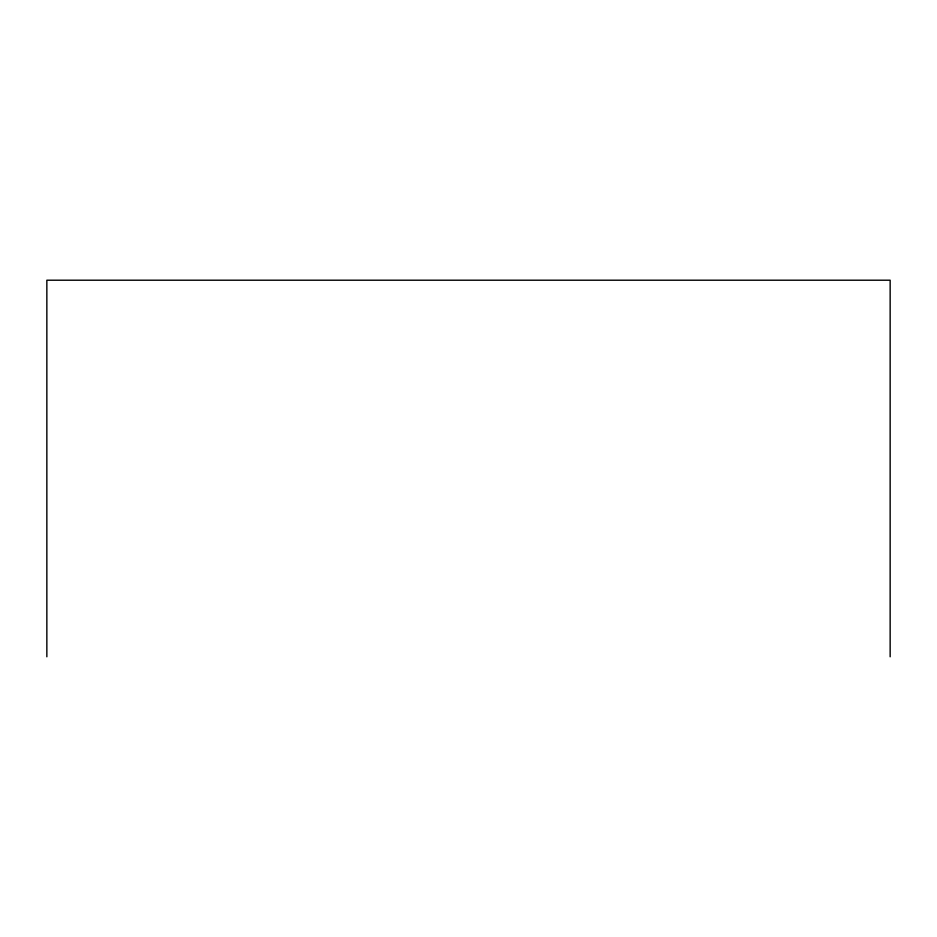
<?xml version="1.0" encoding="UTF-8"?>
<svg xmlns="http://www.w3.org/2000/svg" width="937" height="937" viewBox="0 0 937 937"><rect width="100%" height="100%" fill="white"/><g stroke="black" fill="none" stroke-linecap="round" stroke-linejoin="round"><path stroke-width="1.41" d="M890.15 656.79L890.15 280.21L46.85 280.21L46.85 656.79"/></g></svg>
